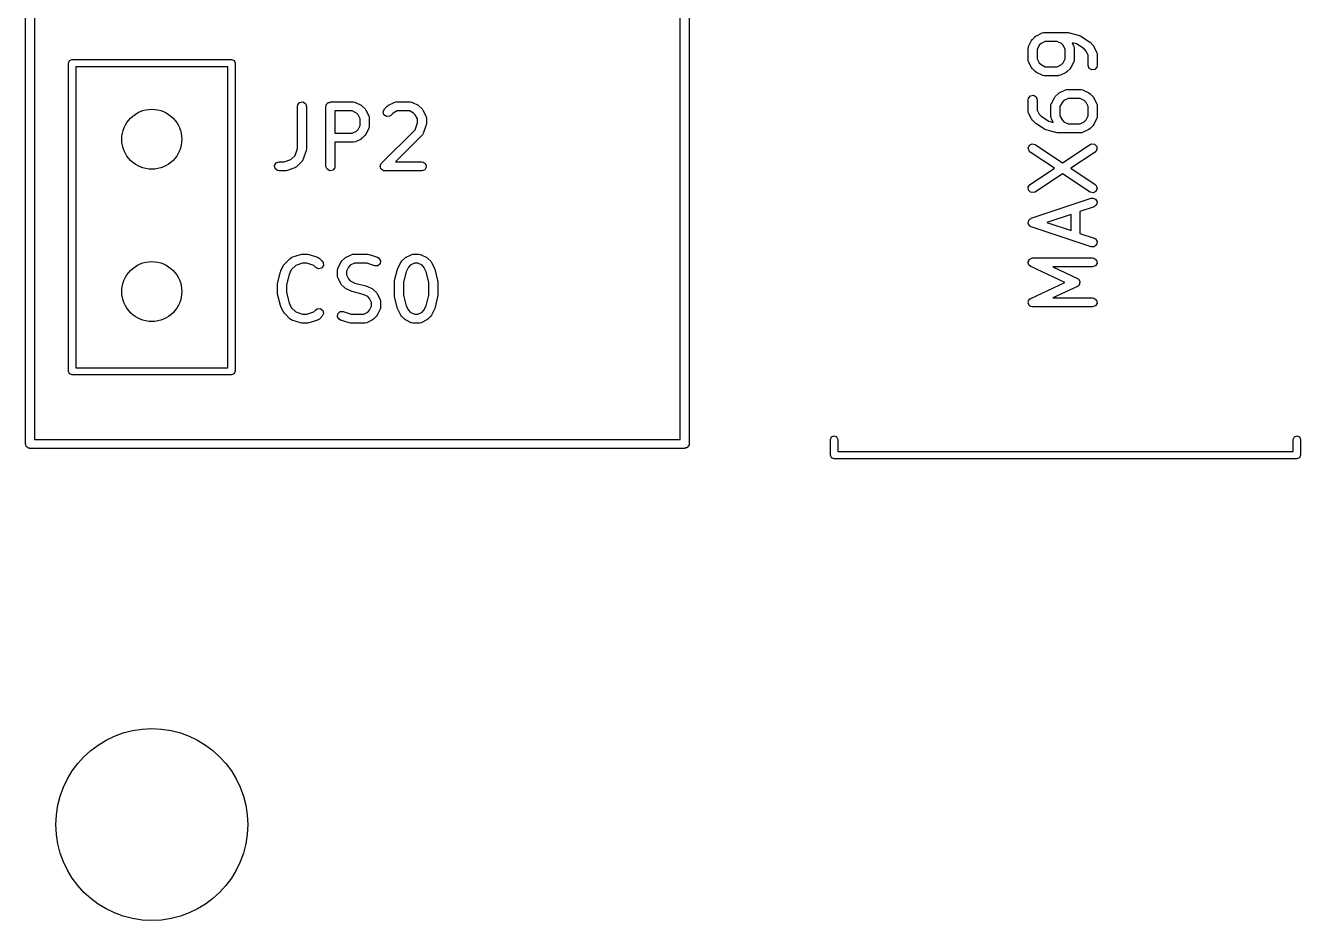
# Model space of a CAD drawing. Extents: x 127.3 to 175.4, y -127 to -66.1.
# Drawn here: x 127.27 to 148.54, y -127.04 to -112.11 of the extents above; entities that cross this region are included whole.
import ezdxf

# ---------------------------------------------------------------- set-up
doc = ezdxf.new("R2010")
doc.units = 0
doc.layers.add('BLACK', color=7, linetype='CONTINUOUS')

msp = doc.modelspace()

# ---------------------------------------------------------------- linework, layer by layer
at = {"layer": 'BLACK', "linetype": 'CONTINUOUS'}
for p, q in [((127.272, -119.091), (127.272, -99.279)), ((138.344, -99.279), (138.344, -119.091)), ((127.422, -99.354), (127.422, -119.016)), ((138.194, -119.016), (138.194, -99.354)), ((144.114, -112.299), (144.132, -112.286)), ((144.132, -112.286), (144.133, -112.285)), ((144.133, -112.285), (144.228, -112.237)), ((144.228, -112.237), (144.253, -112.23)), ((144.253, -112.23), (144.258, -112.231)), ((144.258, -112.231), (144.262, -112.229)), ((144.262, -112.229), (144.643, -112.229)), ((144.643, -112.229), (144.658, -112.232)), ((144.658, -112.232), (144.661, -112.232)), ((144.661, -112.232), (144.852, -112.279)), ((144.852, -112.279), (144.874, -112.289)), ((144.874, -112.289), (144.875, -112.29)), ((143.996, -112.495), (144.001, -112.469)), ((143.996, -112.685), (143.996, -112.495)), ((144.001, -112.469), (144.004, -112.466)), ((144.004, -112.461), (144.052, -112.366)), ((144.004, -112.466), (144.004, -112.461)), ((144.052, -112.366), (144.065, -112.348)), ((144.065, -112.348), (144.066, -112.347)), ((144.066, -112.347), (144.114, -112.299)), ((144.181, -112.444), (144.146, -112.512)), ((144.211, -112.414), (144.181, -112.444)), ((144.28, -112.379), (144.211, -112.414)), ((144.482, -112.379), (144.28, -112.379)), ((144.551, -112.414), (144.482, -112.379)), ((144.581, -112.444), (144.551, -112.414)), ((144.615, -112.512), (144.581, -112.444)), ((144.803, -112.422), (144.728, -112.403)), ((144.728, -112.403), (144.758, -112.461)), ((144.758, -112.461), (144.765, -112.486)), ((144.765, -112.486), (144.764, -112.491)), ((144.764, -112.491), (144.765, -112.495)), ((144.765, -112.495), (144.765, -112.685)), ((144.928, -112.505), (144.803, -112.422)), ((144.875, -112.29), (145.018, -112.385)), ((145.018, -112.385), (145.026, -112.393)), ((145.026, -112.393), (145.029, -112.394)), ((145.029, -112.394), (145.077, -112.442)), ((145.077, -112.442), (145.09, -112.46)), ((145.09, -112.46), (145.091, -112.461)), ((145.091, -112.461), (145.138, -112.556)), ((127.989, -112.741), (128.007, -112.699)), ((128.007, -112.699), (128.049, -112.681)), ((128.049, -112.681), (130.709, -112.681)), ((130.709, -112.681), (130.751, -112.699)), ((130.751, -112.699), (130.769, -112.741)), ((143.998, -112.689), (143.996, -112.685)), ((143.997, -112.694), (143.998, -112.689)), ((144.004, -112.719), (143.997, -112.694)), ((144.146, -112.512), (144.146, -112.668)), ((144.146, -112.668), (144.181, -112.736)), ((144.581, -112.736), (144.615, -112.668)), ((144.615, -112.668), (144.615, -112.512)), ((144.761, -112.711), (144.758, -112.714)), ((144.758, -112.714), (144.758, -112.719)), ((144.765, -112.685), (144.761, -112.711)), ((144.962, -112.539), (144.928, -112.505)), ((144.996, -112.608), (144.962, -112.539)), ((144.996, -112.781), (144.996, -112.608)), ((145.138, -112.556), (145.146, -112.581)), ((145.146, -112.581), (145.145, -112.586)), ((145.145, -112.586), (145.146, -112.59)), ((145.146, -112.59), (145.146, -112.781)), ((127.989, -117.881), (127.989, -112.741)), ((128.109, -112.801), (128.109, -117.821)), ((130.649, -112.801), (128.109, -112.801)), ((130.649, -117.821), (130.649, -112.801)), ((130.769, -112.741), (130.769, -117.881)), ((144.052, -112.814), (144.004, -112.719)), ((144.053, -112.815), (144.052, -112.814)), ((144.066, -112.834), (144.053, -112.815)), ((144.114, -112.881), (144.066, -112.834)), ((144.115, -112.882), (144.114, -112.881)), ((144.133, -112.895), (144.115, -112.882)), ((144.228, -112.943), (144.133, -112.895)), ((144.181, -112.736), (144.211, -112.766)), ((144.211, -112.766), (144.28, -112.801)), ((144.28, -112.801), (144.482, -112.801)), ((144.482, -112.801), (144.551, -112.766)), ((144.629, -112.895), (144.534, -112.943)), ((144.551, -112.766), (144.581, -112.736)), ((144.63, -112.894), (144.629, -112.895)), ((144.648, -112.881), (144.63, -112.894)), ((144.696, -112.834), (144.648, -112.881)), ((144.697, -112.832), (144.696, -112.834)), ((144.71, -112.814), (144.697, -112.832)), ((144.758, -112.719), (144.71, -112.814)), ((145.014, -112.829), (144.996, -112.781)), ((145.058, -112.854), (145.014, -112.829)), ((145.109, -112.845), (145.058, -112.854)), ((145.142, -112.806), (145.109, -112.845)), ((145.146, -112.781), (145.142, -112.806)), ((144.233, -112.943), (144.228, -112.943)), ((144.236, -112.946), (144.233, -112.943)), ((144.262, -112.951), (144.236, -112.946)), ((144.5, -112.951), (144.262, -112.951)), ((144.504, -112.949), (144.5, -112.951)), ((144.509, -112.95), (144.504, -112.949)), ((144.534, -112.943), (144.509, -112.95)), ((143.996, -113.352), (144.001, -113.326)), ((143.996, -113.542), (143.996, -113.352)), ((144.001, -113.326), (144.034, -113.287)), ((144.034, -113.287), (144.084, -113.278)), ((144.084, -113.278), (144.129, -113.304)), ((144.129, -113.304), (144.146, -113.352)), ((144.146, -113.352), (144.146, -113.525)), ((144.385, -113.414), (144.433, -113.318)), ((144.433, -113.318), (144.446, -113.3)), ((144.446, -113.3), (144.447, -113.299)), ((144.447, -113.299), (144.495, -113.251)), ((144.495, -113.251), (144.513, -113.238)), ((144.513, -113.238), (144.514, -113.237)), ((144.514, -113.237), (144.609, -113.19)), ((144.661, -113.332), (144.592, -113.366)), ((144.609, -113.19), (144.634, -113.182)), ((144.634, -113.182), (144.639, -113.183)), ((144.639, -113.183), (144.643, -113.182)), ((144.643, -113.182), (144.881, -113.182)), ((144.863, -113.332), (144.661, -113.332)), ((144.932, -113.366), (144.863, -113.332)), ((144.881, -113.182), (144.907, -113.186)), ((144.907, -113.186), (144.91, -113.189)), ((144.91, -113.189), (144.914, -113.19)), ((144.914, -113.19), (145.01, -113.237)), ((145.01, -113.237), (145.028, -113.251)), ((145.028, -113.251), (145.029, -113.251)), ((145.029, -113.251), (145.077, -113.299)), ((145.077, -113.299), (145.09, -113.317)), ((145.09, -113.317), (145.091, -113.318)), ((145.091, -113.318), (145.138, -113.414)), ((131.808, -113.463), (131.812, -113.438)), ((131.808, -114.165), (131.808, -113.463)), ((131.812, -113.438), (131.845, -113.398)), ((131.845, -113.398), (131.896, -113.389)), ((131.896, -113.389), (131.94, -113.415)), ((131.94, -113.415), (131.958, -113.463)), ((131.958, -113.463), (131.958, -114.178)), ((132.284, -113.463), (132.286, -113.454)), ((132.284, -114.463), (132.284, -113.463)), ((132.285, -113.45), (132.287, -113.447)), ((132.286, -113.454), (132.285, -113.45)), ((132.287, -113.447), (132.289, -113.438)), ((132.289, -113.438), (132.301, -113.423)), ((132.301, -113.423), (132.311, -113.406)), ((132.311, -113.406), (132.317, -113.404)), ((132.317, -113.404), (132.322, -113.398)), ((132.322, -113.398), (132.341, -113.395)), ((132.341, -113.395), (132.359, -113.388)), ((132.359, -113.388), (132.74, -113.388)), ((132.434, -113.538), (132.434, -113.912)), ((132.722, -113.538), (132.434, -113.538)), ((132.791, -113.573), (132.722, -113.538)), ((132.74, -113.388), (132.766, -113.393)), ((132.766, -113.393), (132.769, -113.396)), ((132.769, -113.396), (132.774, -113.396)), ((132.774, -113.396), (132.869, -113.444)), ((132.869, -113.444), (132.887, -113.457)), ((132.887, -113.457), (132.888, -113.458)), ((132.888, -113.458), (132.936, -113.506)), ((132.936, -113.506), (132.949, -113.524)), ((132.949, -113.524), (132.95, -113.525)), ((132.95, -113.525), (132.998, -113.62)), ((133.237, -113.552), (133.258, -113.506)), ((133.25, -113.602), (133.237, -113.552)), ((133.258, -113.506), (133.306, -113.458)), ((133.306, -113.458), (133.324, -113.445)), ((133.324, -113.445), (133.325, -113.444)), ((133.325, -113.444), (133.421, -113.396)), ((133.472, -113.538), (133.403, -113.573)), ((133.421, -113.396), (133.446, -113.389)), ((133.446, -113.389), (133.45, -113.39)), ((133.45, -113.39), (133.454, -113.388)), ((133.454, -113.388), (133.692, -113.388)), ((133.675, -113.538), (133.472, -113.538)), ((133.743, -113.573), (133.675, -113.538)), ((133.692, -113.388), (133.718, -113.393)), ((133.718, -113.393), (133.721, -113.396)), ((133.721, -113.396), (133.726, -113.396)), ((133.726, -113.396), (133.821, -113.444)), ((133.821, -113.444), (133.839, -113.457)), ((133.839, -113.457), (133.841, -113.458)), ((133.841, -113.458), (133.888, -113.506)), ((133.888, -113.506), (133.901, -113.524)), ((133.901, -113.524), (133.902, -113.525)), ((133.902, -113.525), (133.95, -113.62)), ((143.998, -113.547), (143.996, -113.542)), ((143.997, -113.551), (143.998, -113.547)), ((144.004, -113.576), (143.997, -113.551)), ((144.146, -113.525), (144.181, -113.593)), ((144.377, -113.447), (144.382, -113.422)), ((144.377, -113.638), (144.377, -113.447)), ((144.382, -113.422), (144.385, -113.418)), ((144.385, -113.418), (144.385, -113.414)), ((144.562, -113.396), (144.527, -113.465)), ((144.527, -113.465), (144.527, -113.62)), ((144.592, -113.366), (144.562, -113.396)), ((144.962, -113.396), (144.932, -113.366)), ((144.996, -113.465), (144.962, -113.396)), ((144.996, -113.62), (144.996, -113.465)), ((145.138, -113.414), (145.146, -113.439)), ((145.146, -113.439), (145.145, -113.443)), ((145.145, -113.443), (145.146, -113.447)), ((145.146, -113.447), (145.146, -113.638)), ((132.821, -113.603), (132.791, -113.573)), ((132.855, -113.672), (132.821, -113.603)), ((132.855, -113.779), (132.855, -113.672)), ((132.998, -113.62), (133.005, -113.645)), ((133.005, -113.645), (133.004, -113.65)), ((133.004, -113.65), (133.005, -113.654)), ((133.005, -113.654), (133.005, -113.797)), ((133.292, -113.631), (133.25, -113.602)), ((133.343, -113.627), (133.292, -113.631)), ((133.364, -113.612), (133.343, -113.627)), ((133.403, -113.573), (133.364, -113.612)), ((133.774, -113.603), (133.743, -113.573)), ((133.77, -113.851), (133.808, -113.737)), ((133.808, -113.672), (133.774, -113.603)), ((133.808, -113.737), (133.808, -113.672)), ((133.954, -113.773), (133.906, -113.916)), ((133.95, -113.62), (133.957, -113.645)), ((133.958, -113.749), (133.954, -113.771)), ((133.954, -113.771), (133.954, -113.773)), ((133.957, -113.645), (133.956, -113.65)), ((133.956, -113.65), (133.958, -113.654)), ((133.958, -113.654), (133.958, -113.749)), ((144.052, -113.671), (144.004, -113.576)), ((144.053, -113.672), (144.052, -113.671)), ((144.066, -113.691), (144.053, -113.672)), ((144.114, -113.738), (144.066, -113.691)), ((144.117, -113.74), (144.114, -113.738)), ((144.125, -113.748), (144.117, -113.74)), ((144.268, -113.843), (144.125, -113.748)), ((144.181, -113.593), (144.214, -113.627)), ((144.214, -113.627), (144.34, -113.711)), ((144.34, -113.711), (144.414, -113.729)), ((144.379, -113.642), (144.377, -113.638)), ((144.378, -113.646), (144.379, -113.642)), ((144.385, -113.671), (144.378, -113.646)), ((144.414, -113.729), (144.385, -113.671)), ((144.527, -113.62), (144.562, -113.688)), ((144.562, -113.688), (144.592, -113.719)), ((144.592, -113.719), (144.661, -113.753)), ((144.661, -113.753), (144.863, -113.753)), ((144.863, -113.753), (144.932, -113.719)), ((144.932, -113.719), (144.962, -113.688)), ((144.962, -113.688), (144.996, -113.62)), ((145.091, -113.766), (145.078, -113.784)), ((145.138, -113.671), (145.091, -113.766)), ((145.139, -113.667), (145.138, -113.671)), ((145.142, -113.663), (145.139, -113.667)), ((145.146, -113.638), (145.142, -113.663)), ((132.434, -113.912), (132.722, -113.912)), ((132.722, -113.912), (132.791, -113.878)), ((132.791, -113.878), (132.821, -113.848)), ((132.821, -113.848), (132.855, -113.779)), ((132.936, -113.945), (132.888, -113.993)), ((132.937, -113.943), (132.936, -113.945)), ((132.95, -113.925), (132.937, -113.943)), ((132.998, -113.83), (132.95, -113.925)), ((133.001, -113.822), (132.998, -113.826)), ((132.998, -113.826), (132.998, -113.83)), ((133.005, -113.797), (133.001, -113.822)), ((133.211, -114.41), (133.77, -113.851)), ((133.888, -113.945), (133.445, -114.388)), ((133.89, -113.941), (133.888, -113.945)), ((133.894, -113.939), (133.89, -113.941)), ((133.906, -113.916), (133.894, -113.939)), ((144.291, -113.853), (144.268, -113.843)), ((144.268, -113.843), (144.268, -113.843)), ((144.482, -113.901), (144.291, -113.853)), ((144.485, -113.901), (144.482, -113.901)), ((144.5, -113.903), (144.485, -113.901)), ((144.881, -113.903), (144.5, -113.903)), ((144.885, -113.902), (144.881, -113.903)), ((144.89, -113.903), (144.885, -113.902)), ((144.914, -113.895), (144.89, -113.903)), ((145.01, -113.848), (144.914, -113.895)), ((145.011, -113.846), (145.01, -113.848)), ((145.029, -113.834), (145.011, -113.846)), ((145.077, -113.786), (145.029, -113.834)), ((145.078, -113.784), (145.077, -113.786)), ((131.77, -114.28), (131.808, -114.165)), ((131.954, -114.201), (131.906, -114.344)), ((131.958, -114.178), (131.954, -114.2)), ((131.954, -114.2), (131.954, -114.201)), ((132.74, -114.062), (132.434, -114.062)), ((132.434, -114.062), (132.434, -114.463)), ((132.744, -114.061), (132.74, -114.062)), ((132.749, -114.062), (132.744, -114.061)), ((132.774, -114.054), (132.749, -114.062)), ((132.869, -114.007), (132.774, -114.054)), ((132.87, -114.005), (132.869, -114.007)), ((132.888, -113.993), (132.87, -114.005)), ((143.997, -114.157), (144.017, -114.11)), ((144.011, -114.206), (143.997, -114.157)), ((144.017, -114.11), (144.063, -114.087)), ((144.063, -114.087), (144.113, -114.099)), ((144.113, -114.099), (144.571, -114.405)), ((144.571, -114.405), (145.03, -114.099)), ((145.03, -114.099), (145.054, -114.089)), ((145.054, -114.089), (145.105, -114.094)), ((145.105, -114.094), (145.14, -114.131)), ((145.143, -114.183), (145.113, -114.224)), ((145.14, -114.131), (145.143, -114.183)), ((131.428, -114.45), (131.454, -114.406)), ((131.454, -114.406), (131.502, -114.388)), ((131.502, -114.388), (131.585, -114.388)), ((131.585, -114.388), (131.699, -114.35)), ((131.699, -114.35), (131.77, -114.28)), ((131.888, -114.374), (131.793, -114.469)), ((131.89, -114.369), (131.888, -114.374)), ((131.894, -114.367), (131.89, -114.369)), ((131.906, -114.344), (131.894, -114.367)), ((133.201, -114.431), (133.211, -114.41)), ((133.445, -114.388), (133.883, -114.388)), ((133.883, -114.388), (133.908, -114.393)), ((133.908, -114.393), (133.948, -114.426)), ((144.03, -114.224), (144.011, -114.206)), ((144.436, -114.495), (144.03, -114.224)), ((145.113, -114.224), (144.707, -114.495)), ((131.437, -114.501), (131.428, -114.45)), ((131.476, -114.534), (131.437, -114.501)), ((131.502, -114.538), (131.476, -114.534)), ((131.597, -114.538), (131.502, -114.538)), ((131.599, -114.538), (131.597, -114.538)), ((131.621, -114.535), (131.599, -114.538)), ((131.764, -114.487), (131.621, -114.535)), ((131.767, -114.484), (131.764, -114.487)), ((131.772, -114.484), (131.767, -114.484)), ((131.793, -114.469), (131.772, -114.484)), ((132.302, -114.512), (132.284, -114.463)), ((132.346, -114.537), (132.302, -114.512)), ((132.397, -114.528), (132.346, -114.537)), ((132.43, -114.489), (132.397, -114.528)), ((132.434, -114.463), (132.43, -114.489)), ((133.189, -114.457), (133.191, -114.454)), ((133.195, -114.479), (133.189, -114.457)), ((133.19, -114.45), (133.201, -114.431)), ((133.191, -114.454), (133.19, -114.45)), ((133.199, -114.501), (133.195, -114.479)), ((133.201, -114.503), (133.199, -114.501)), ((133.202, -114.506), (133.201, -114.503)), ((133.221, -114.519), (133.202, -114.506)), ((133.238, -114.534), (133.221, -114.519)), ((133.243, -114.535), (133.238, -114.534)), ((133.244, -114.536), (133.243, -114.535)), ((133.248, -114.536), (133.244, -114.536)), ((133.264, -114.538), (133.248, -114.536)), ((133.883, -114.538), (133.264, -114.538)), ((133.931, -114.521), (133.883, -114.538)), ((133.957, -114.476), (133.931, -114.521)), ((133.948, -114.426), (133.957, -114.476)), ((144.03, -114.766), (144.436, -114.495)), ((144.571, -114.585), (144.113, -114.891)), ((145.03, -114.891), (144.571, -114.585)), ((144.707, -114.495), (145.113, -114.766)), ((143.999, -114.807), (144.03, -114.766)), ((144.003, -114.858), (143.999, -114.807)), ((145.113, -114.766), (145.132, -114.784)), ((145.146, -114.833), (145.126, -114.88)), ((145.132, -114.784), (145.146, -114.833)), ((144.038, -114.895), (144.003, -114.858)), ((144.089, -114.901), (144.038, -114.895)), ((144.048, -115.328), (145.048, -114.995)), ((144.113, -114.891), (144.089, -114.901)), ((145.08, -114.903), (145.03, -114.891)), ((145.048, -114.995), (145.073, -114.991)), ((145.073, -114.991), (145.121, -115.01)), ((145.126, -114.88), (145.08, -114.903)), ((145.121, -115.01), (145.146, -115.055)), ((144.711, -115.266), (144.309, -115.4)), ((144.711, -115.534), (144.711, -115.266)), ((145.095, -115.137), (144.861, -115.216)), ((144.861, -115.216), (144.861, -115.584)), ((145.135, -115.105), (145.095, -115.137)), ((145.146, -115.055), (145.135, -115.105)), ((143.997, -115.411), (144.002, -115.387)), ((143.998, -115.412), (143.997, -115.411)), ((143.998, -115.415), (143.998, -115.412)), ((144.01, -115.435), (143.998, -115.415)), ((144.002, -115.387), (144.005, -115.364)), ((144.005, -115.364), (144.007, -115.362)), ((144.007, -115.362), (144.008, -115.36)), ((144.008, -115.36), (144.026, -115.346)), ((144.022, -115.456), (144.01, -115.435)), ((144.024, -115.456), (144.022, -115.456)), ((144.025, -115.458), (144.024, -115.456)), ((144.048, -115.471), (144.025, -115.458)), ((144.026, -115.346), (144.044, -115.33)), ((144.044, -115.33), (144.046, -115.33)), ((144.046, -115.33), (144.048, -115.328)), ((145.048, -115.804), (144.048, -115.471)), ((144.309, -115.4), (144.711, -115.534)), ((144.861, -115.584), (145.095, -115.662)), ((145.095, -115.662), (145.118, -115.674)), ((145.118, -115.674), (145.145, -115.718)), ((145.099, -115.803), (145.048, -115.804)), ((145.137, -115.769), (145.099, -115.803)), ((145.145, -115.718), (145.137, -115.769)), ((131.53, -116.208), (131.578, -116.113)), ((131.578, -116.113), (131.591, -116.095)), ((131.591, -116.095), (131.592, -116.093)), ((131.592, -116.093), (131.687, -115.998)), ((131.687, -115.998), (131.708, -115.983)), ((131.78, -116.117), (131.706, -116.191)), ((131.708, -115.983), (131.713, -115.983)), ((131.713, -115.983), (131.716, -115.98)), ((131.716, -115.98), (131.859, -115.932)), ((131.895, -116.078), (131.78, -116.117)), ((131.859, -115.932), (131.881, -115.929)), ((131.881, -115.929), (131.883, -115.928)), ((131.883, -115.928), (131.978, -115.928)), ((131.966, -116.078), (131.895, -116.078)), ((132.08, -116.117), (131.966, -116.078)), ((131.978, -115.928), (132, -115.932)), ((132, -115.932), (132.002, -115.932)), ((132.002, -115.932), (132.145, -115.98)), ((132.116, -116.152), (132.08, -116.117)), ((132.145, -115.98), (132.168, -115.992)), ((132.168, -115.992), (132.17, -115.996)), ((132.17, -115.996), (132.174, -115.998)), ((132.174, -115.998), (132.222, -116.046)), ((132.222, -116.046), (132.237, -116.067)), ((132.237, -116.067), (132.241, -116.118)), ((132.482, -116.16), (132.53, -116.065)), ((132.53, -116.065), (132.543, -116.047)), ((132.543, -116.047), (132.544, -116.046)), ((132.544, -116.046), (132.592, -115.998)), ((132.592, -115.998), (132.61, -115.985)), ((132.61, -115.985), (132.611, -115.984)), ((132.611, -115.984), (132.706, -115.936)), ((132.689, -116.113), (132.659, -116.143)), ((132.758, -116.078), (132.689, -116.113)), ((132.706, -115.936), (132.731, -115.929)), ((132.731, -115.929), (132.736, -115.93)), ((132.736, -115.93), (132.74, -115.928)), ((132.74, -115.928), (132.978, -115.928)), ((132.966, -116.078), (132.758, -116.078)), ((133.097, -116.122), (132.966, -116.078)), ((132.978, -115.928), (133, -115.932)), ((133, -115.932), (133.002, -115.932)), ((133.002, -115.932), (133.145, -115.98)), ((133.145, -115.98), (133.168, -115.992)), ((133.187, -116.087), (133.149, -116.121)), ((133.168, -115.992), (133.194, -116.036)), ((133.194, -116.036), (133.187, -116.087)), ((133.482, -116.16), (133.53, -116.065)), ((133.53, -116.065), (133.543, -116.047)), ((133.543, -116.047), (133.544, -116.046)), ((133.544, -116.046), (133.592, -115.998)), ((133.592, -115.998), (133.61, -115.985)), ((133.61, -115.985), (133.611, -115.984)), ((133.611, -115.984), (133.706, -115.936)), ((133.689, -116.113), (133.659, -116.143)), ((133.758, -116.078), (133.689, -116.113)), ((133.706, -115.936), (133.731, -115.929)), ((133.731, -115.929), (133.736, -115.93)), ((133.736, -115.93), (133.74, -115.928)), ((133.74, -115.928), (133.835, -115.928)), ((133.818, -116.078), (133.758, -116.078)), ((133.886, -116.113), (133.818, -116.078)), ((133.835, -115.928), (133.861, -115.933)), ((133.861, -115.933), (133.864, -115.936)), ((133.864, -115.936), (133.869, -115.936)), ((133.869, -115.936), (133.964, -115.984)), ((133.916, -116.143), (133.886, -116.113)), ((133.964, -115.984), (133.982, -115.997)), ((133.982, -115.997), (133.983, -115.998)), ((133.983, -115.998), (134.031, -116.046)), ((134.031, -116.046), (134.044, -116.064)), ((134.044, -116.064), (134.045, -116.065)), ((134.045, -116.065), (134.093, -116.16)), ((143.997, -116.073), (143.999, -116.063)), ((144.004, -116.088), (143.997, -116.073)), ((143.998, -116.053), (144.006, -116.039)), ((143.999, -116.063), (143.998, -116.053)), ((144.006, -116.104), (144.004, -116.088)), ((144.006, -116.039), (144.01, -116.023)), ((144.014, -116.11), (144.006, -116.104)), ((144.01, -116.023), (144.018, -116.017)), ((144.018, -116.119), (144.014, -116.11)), ((144.018, -116.017), (144.023, -116.009)), ((144.023, -116.009), (144.039, -116.003)), ((144.039, -116.003), (144.052, -115.994)), ((144.052, -115.994), (144.062, -115.995)), ((144.062, -115.995), (144.071, -115.991)), ((144.071, -115.991), (145.071, -115.991)), ((145.071, -115.991), (145.097, -115.996)), ((145.097, -115.996), (145.136, -116.029)), ((145.145, -116.079), (145.12, -116.124)), ((145.136, -116.029), (145.145, -116.079)), ((131.477, -116.414), (131.524, -116.223)), ((131.524, -116.223), (131.53, -116.211)), ((131.53, -116.211), (131.53, -116.208)), ((131.668, -116.268), (131.625, -116.441)), ((131.706, -116.191), (131.668, -116.268)), ((132.162, -116.173), (132.116, -116.152)), ((132.212, -116.16), (132.162, -116.173)), ((132.241, -116.118), (132.212, -116.16)), ((132.475, -116.194), (132.479, -116.168)), ((132.475, -116.289), (132.475, -116.194)), ((132.476, -116.293), (132.475, -116.289)), ((132.475, -116.298), (132.476, -116.293)), ((132.482, -116.323), (132.475, -116.298)), ((132.479, -116.168), (132.482, -116.165)), ((132.482, -116.165), (132.482, -116.16)), ((132.53, -116.418), (132.482, -116.323)), ((132.659, -116.143), (132.625, -116.212)), ((132.625, -116.212), (132.625, -116.271)), ((132.625, -116.271), (132.659, -116.34)), ((133.149, -116.121), (133.097, -116.122)), ((133.429, -116.366), (133.477, -116.176)), ((133.477, -116.176), (133.482, -116.164)), ((133.482, -116.164), (133.482, -116.16)), ((133.62, -116.22), (133.577, -116.394)), ((133.659, -116.143), (133.62, -116.22)), ((133.955, -116.22), (133.916, -116.143)), ((133.998, -116.394), (133.955, -116.22)), ((134.093, -116.16), (134.096, -116.173)), ((134.096, -116.173), (134.098, -116.176)), ((134.098, -116.176), (134.146, -116.366)), ((144.04, -116.134), (144.018, -116.119)), ((144.608, -116.4), (144.04, -116.134)), ((145.071, -116.141), (144.409, -116.141)), ((144.409, -116.141), (144.817, -116.332)), ((145.12, -116.124), (145.071, -116.141)), ((131.475, -116.432), (131.477, -116.417)), ((131.475, -116.575), (131.475, -116.432)), ((131.477, -116.417), (131.477, -116.414)), ((131.625, -116.441), (131.625, -116.566)), ((132.531, -116.419), (132.53, -116.418)), ((132.544, -116.437), (132.531, -116.419)), ((132.592, -116.485), (132.544, -116.437)), ((132.593, -116.486), (132.592, -116.485)), ((132.611, -116.499), (132.593, -116.486)), ((132.706, -116.547), (132.611, -116.499)), ((132.659, -116.34), (132.689, -116.37)), ((132.689, -116.37), (132.766, -116.409)), ((132.766, -116.409), (132.949, -116.454)), ((132.949, -116.454), (132.96, -116.46)), ((132.96, -116.46), (132.964, -116.46)), ((132.964, -116.46), (133.059, -116.508)), ((133.059, -116.508), (133.077, -116.521)), ((133.077, -116.521), (133.079, -116.522)), ((133.079, -116.522), (133.126, -116.569)), ((133.427, -116.384), (133.429, -116.37)), ((133.427, -116.622), (133.427, -116.384)), ((133.429, -116.37), (133.429, -116.366)), ((133.577, -116.394), (133.577, -116.613)), ((133.998, -116.613), (133.998, -116.394)), ((134.146, -116.366), (134.147, -116.381)), ((134.147, -116.381), (134.148, -116.384)), ((134.148, -116.384), (134.148, -116.622)), ((144.04, -116.665), (144.608, -116.4)), ((144.817, -116.468), (144.409, -116.658)), ((144.817, -116.332), (144.825, -116.337)), ((144.831, -116.454), (144.817, -116.468)), ((144.825, -116.337), (144.829, -116.338)), ((144.829, -116.338), (144.831, -116.341)), ((144.831, -116.341), (144.839, -116.347)), ((144.847, -116.443), (144.831, -116.454)), ((144.839, -116.347), (144.847, -116.364)), ((144.847, -116.364), (144.858, -116.38)), ((144.849, -116.436), (144.847, -116.443)), ((144.854, -116.431), (144.849, -116.436)), ((144.855, -116.412), (144.854, -116.431)), ((144.86, -116.393), (144.855, -116.412)), ((144.858, -116.38), (144.858, -116.387)), ((144.858, -116.387), (144.86, -116.393)), ((131.476, -116.578), (131.475, -116.575)), ((131.477, -116.593), (131.476, -116.578)), ((131.524, -116.783), (131.477, -116.593)), ((131.625, -116.566), (131.668, -116.739)), ((131.668, -116.739), (131.706, -116.816)), ((132.71, -116.547), (132.706, -116.547)), ((132.722, -116.552), (132.71, -116.547)), ((132.904, -116.598), (132.722, -116.552)), ((132.981, -116.636), (132.904, -116.598)), ((133.012, -116.667), (132.981, -116.636)), ((133.046, -116.735), (133.012, -116.667)), ((133.046, -116.795), (133.046, -116.735)), ((133.126, -116.569), (133.139, -116.588)), ((133.139, -116.588), (133.14, -116.589)), ((133.14, -116.589), (133.188, -116.684)), ((133.188, -116.684), (133.195, -116.709)), ((133.195, -116.709), (133.194, -116.713)), ((133.194, -116.713), (133.196, -116.718)), ((133.196, -116.718), (133.196, -116.813)), ((133.428, -116.626), (133.427, -116.622)), ((133.429, -116.641), (133.428, -116.626)), ((133.477, -116.831), (133.429, -116.641)), ((133.577, -116.613), (133.62, -116.787)), ((133.955, -116.787), (133.998, -116.613)), ((134.146, -116.641), (134.098, -116.831)), ((134.148, -116.622), (134.146, -116.637)), ((134.146, -116.637), (134.146, -116.641)), ((143.998, -116.72), (144.003, -116.711)), ((144, -116.736), (143.998, -116.72)), ((143.999, -116.752), (144, -116.736)), ((144.005, -116.761), (143.999, -116.752)), ((144.003, -116.701), (144.015, -116.69)), ((144.003, -116.711), (144.003, -116.701)), ((144.015, -116.69), (144.023, -116.675)), ((144.023, -116.675), (144.033, -116.672)), ((144.033, -116.672), (144.04, -116.665)), ((144.409, -116.658), (145.071, -116.658)), ((145.071, -116.658), (145.097, -116.662)), ((145.097, -116.662), (145.136, -116.695)), ((145.145, -116.746), (145.12, -116.79)), ((145.136, -116.695), (145.145, -116.746)), ((131.526, -116.786), (131.524, -116.783)), ((131.53, -116.799), (131.526, -116.786)), ((131.578, -116.894), (131.53, -116.799)), ((131.579, -116.895), (131.578, -116.894)), ((131.592, -116.914), (131.579, -116.895)), ((131.687, -117.009), (131.592, -116.914)), ((131.706, -116.816), (131.78, -116.89)), ((131.78, -116.89), (131.895, -116.928)), ((131.895, -116.928), (131.966, -116.928)), ((131.966, -116.928), (132.08, -116.89)), ((132.08, -116.89), (132.116, -116.855)), ((132.116, -116.855), (132.137, -116.84)), ((132.137, -116.84), (132.188, -116.836)), ((132.222, -116.961), (132.174, -117.009)), ((132.188, -116.836), (132.23, -116.865)), ((132.243, -116.915), (132.222, -116.961)), ((132.23, -116.865), (132.243, -116.915)), ((132.476, -116.971), (132.484, -116.92)), ((132.484, -116.92), (132.522, -116.886)), ((132.522, -116.886), (132.573, -116.885)), ((132.573, -116.885), (132.705, -116.928)), ((132.705, -116.928), (132.913, -116.928)), ((132.913, -116.928), (132.981, -116.894)), ((132.981, -116.894), (133.012, -116.864)), ((133.012, -116.864), (133.046, -116.795)), ((133.126, -116.961), (133.079, -117.009)), ((133.127, -116.96), (133.126, -116.961)), ((133.14, -116.942), (133.127, -116.96)), ((133.188, -116.846), (133.14, -116.942)), ((133.189, -116.842), (133.188, -116.846)), ((133.191, -116.839), (133.189, -116.842)), ((133.196, -116.813), (133.191, -116.839)), ((133.479, -116.834), (133.477, -116.831)), ((133.482, -116.846), (133.479, -116.834)), ((133.53, -116.942), (133.482, -116.846)), ((133.531, -116.943), (133.53, -116.942)), ((133.544, -116.961), (133.531, -116.943)), ((133.592, -117.009), (133.544, -116.961)), ((133.62, -116.787), (133.659, -116.864)), ((133.659, -116.864), (133.689, -116.894)), ((133.689, -116.894), (133.758, -116.928)), ((133.758, -116.928), (133.818, -116.928)), ((133.818, -116.928), (133.886, -116.894)), ((133.886, -116.894), (133.916, -116.864)), ((133.916, -116.864), (133.955, -116.787)), ((134.031, -116.961), (133.983, -117.009)), ((134.032, -116.96), (134.031, -116.961)), ((134.045, -116.942), (134.032, -116.96)), ((134.093, -116.846), (134.045, -116.942)), ((134.098, -116.831), (134.093, -116.843)), ((134.093, -116.843), (134.093, -116.846)), ((144.006, -116.77), (144.005, -116.761)), ((144.019, -116.781), (144.006, -116.77)), ((144.028, -116.794), (144.019, -116.781)), ((144.038, -116.797), (144.028, -116.794)), ((144.046, -116.803), (144.038, -116.797)), ((144.071, -116.808), (144.046, -116.803)), ((145.071, -116.808), (144.071, -116.808)), ((145.12, -116.79), (145.071, -116.808)), ((131.691, -117.011), (131.687, -117.009)), ((131.693, -117.014), (131.691, -117.011)), ((131.716, -117.027), (131.693, -117.014)), ((131.859, -117.075), (131.716, -117.027)), ((131.861, -117.074), (131.859, -117.075)), ((131.883, -117.078), (131.861, -117.074)), ((131.978, -117.078), (131.883, -117.078)), ((131.98, -117.078), (131.978, -117.078)), ((132.002, -117.075), (131.98, -117.078)), ((132.145, -117.027), (132.002, -117.075)), ((132.148, -117.024), (132.145, -117.027)), ((132.153, -117.024), (132.148, -117.024)), ((132.174, -117.009), (132.153, -117.024)), ((132.503, -117.014), (132.476, -116.971)), ((132.526, -117.027), (132.503, -117.014)), ((132.669, -117.075), (132.526, -117.027)), ((132.67, -117.074), (132.669, -117.075)), ((132.692, -117.078), (132.67, -117.074)), ((132.93, -117.078), (132.692, -117.078)), ((132.935, -117.077), (132.93, -117.078)), ((132.939, -117.078), (132.935, -117.077)), ((132.964, -117.07), (132.939, -117.078)), ((133.059, -117.023), (132.964, -117.07)), ((133.06, -117.022), (133.059, -117.023)), ((133.079, -117.009), (133.06, -117.022)), ((133.593, -117.009), (133.592, -117.009)), ((133.611, -117.023), (133.593, -117.009)), ((133.706, -117.07), (133.611, -117.023)), ((133.711, -117.071), (133.706, -117.07)), ((133.714, -117.074), (133.711, -117.071)), ((133.74, -117.078), (133.714, -117.074)), ((133.835, -117.078), (133.74, -117.078)), ((133.839, -117.077), (133.835, -117.078)), ((133.844, -117.078), (133.839, -117.077)), ((133.869, -117.07), (133.844, -117.078)), ((133.964, -117.023), (133.869, -117.07)), ((133.965, -117.022), (133.964, -117.023)), ((133.983, -117.009), (133.965, -117.022)), ((128.007, -117.923), (127.989, -117.881)), ((128.049, -117.941), (128.007, -117.923)), ((130.709, -117.941), (128.049, -117.941)), ((128.109, -117.821), (130.649, -117.821)), ((130.751, -117.923), (130.709, -117.941)), ((130.769, -117.881), (130.751, -117.923)), ((127.279, -119.109), (127.272, -119.091)), ((127.422, -119.016), (138.194, -119.016)), ((138.344, -119.091), (138.342, -119.101)), ((140.699, -119.016), (140.717, -118.974)), ((140.699, -119.281), (140.699, -119.016)), ((140.717, -118.974), (140.759, -118.956)), ((140.759, -118.956), (140.801, -118.974)), ((140.801, -118.974), (140.819, -119.016)), ((140.819, -119.016), (140.819, -119.221)), ((148.419, -119.016), (148.437, -118.974)), ((148.419, -119.221), (148.419, -119.016)), ((148.437, -118.974), (148.479, -118.956)), ((148.479, -118.956), (148.521, -118.974)), ((148.521, -118.974), (148.539, -119.016)), ((148.539, -119.016), (148.539, -119.281)), ((127.282, -119.128), (127.279, -119.109)), ((127.287, -119.133), (127.282, -119.128)), ((127.29, -119.139), (127.287, -119.133)), ((127.306, -119.149), (127.29, -119.139)), ((127.321, -119.161), (127.306, -119.149)), ((127.331, -119.163), (127.321, -119.161)), ((127.334, -119.165), (127.331, -119.163)), ((127.337, -119.164), (127.334, -119.165)), ((127.347, -119.166), (127.337, -119.164)), ((138.269, -119.166), (127.347, -119.166)), ((138.287, -119.159), (138.269, -119.166)), ((138.307, -119.156), (138.287, -119.159)), ((138.311, -119.151), (138.307, -119.156)), ((138.317, -119.148), (138.311, -119.151)), ((138.327, -119.132), (138.317, -119.148)), ((138.34, -119.117), (138.327, -119.132)), ((138.341, -119.107), (138.34, -119.117)), ((138.343, -119.104), (138.341, -119.107)), ((138.342, -119.101), (138.343, -119.104)), ((140.717, -119.323), (140.699, -119.281)), ((140.819, -119.221), (148.419, -119.221)), ((148.539, -119.281), (148.521, -119.323)), ((140.759, -119.341), (140.717, -119.323)), ((148.479, -119.341), (140.759, -119.341)), ((148.521, -119.323), (148.479, -119.341))]:
    msp.add_line(p, q, dxfattribs=at)
at = {"layer": 'BLACK'}
for centre, radius in [((129.379, -114.011), 0.5), ((129.379, -116.551), 0.5), ((129.379, -125.441), 1.6)]:
    msp.add_circle(centre, radius, dxfattribs=at)

doc.saveas('drawing.dxf')
